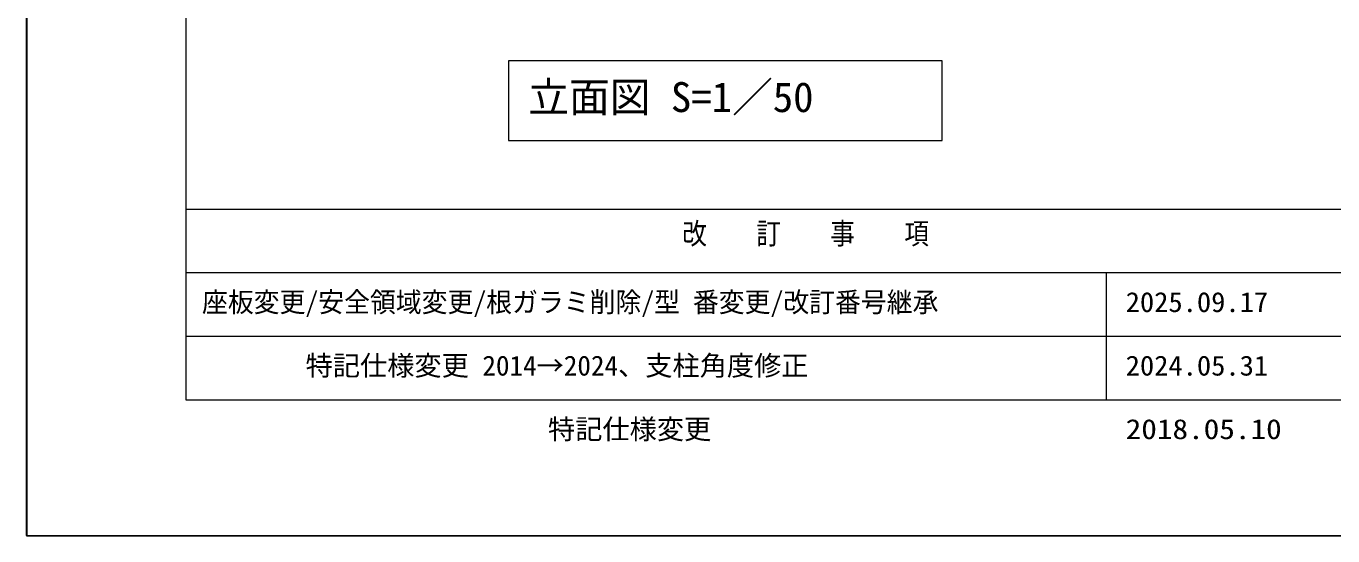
# Model space of a CAD drawing. Units: millimetres, scale not verified, with parts at other scales. Extents: x 0 to 420, y -14 to 311.
# Drawn here: x 0.2 to 144.3, y -14.5 to 41.7 of the extents above; entities that cross this region are included whole.
import ezdxf
from ezdxf.enums import TextEntityAlignment as Align

# ---------------------------------------------------------------- set-up
doc = ezdxf.new("R2010")
doc.units = ezdxf.units.MM
doc.header["$LTSCALE"] = 0.5
for name, color, linetype, lineweight in [('DEFPOINTS_3', 7, 'Continuous', 0), ('LY_2', 7, 'Continuous', 0), ('LY_5', 2, 'Continuous', 18)]:
    doc.layers.add(name, color=color, linetype=linetype, lineweight=lineweight)
doc.layers.add('LY_4', color=7, linetype='Continuous')
doc.styles.add('ＭＳ ゴシック', font='')
doc.styles.get('ＭＳ ゴシック').set_extended_font_data('MS Gothic')

msp = doc.modelspace()

# ---------------------------------------------------------------- linework, layer by layer
at = {"layer": 'DEFPOINTS_3'}
for p, q in [((0.2883, 282.5311), (0.2883, -14.4689)), ((0.2883, -14.4689), (420.2883, -14.4689))]:
    msp.add_line(p, q, dxfattribs=at)
at = {"layer": 'LY_2'}
for p, q in [((17.7883, 267.5311), (17.7883, 0.5311)), ((17.7883, 21.5311), (402.7883, 21.5311)), ((17.7883, 14.5311), (159.2883, 14.5311)), ((119.2883, 14.5311), (119.2883, 0.5311)), ((17.7883, 7.5311), (159.2883, 7.5311)), ((17.7883, 0.5311), (402.7883, 0.5311))]:
    msp.add_line(p, q, dxfattribs=at)
at = {"layer": 'LY_5', "color": 7, "lineweight": 0}
for p, q in [((0.1954, 282.5689), (0.1954, -14.4258)), ((0.1954, -14.4258), (420.3046, -14.4258))]:
    msp.add_line(p, q, dxfattribs=at)
at = {"layer": 'LY_5', "color": 7}
for p, q in [((101.1883, 37.8871), (53.3883, 37.8871)), ((53.3883, 37.8871), (53.3883, 29.0871)), ((101.1883, 29.0871), (101.1883, 37.8871)), ((53.3883, 29.0871), (101.1883, 29.0871))]:
    msp.add_line(p, q, dxfattribs=at)

# ---------------------------------------------------------------- texts
at = {"layer": 'LY_2', "style": 'ＭＳ ゴシック', "width": 0.85}
msp.add_text('改\u3000\u3000訂\u3000\u3000事\u3000\u3000項', height=2.346, dxfattribs=at).set_placement((72.5383, 16.9644), align=Align.BOTTOM_LEFT)
at = {"layer": 'LY_4', "style": 'ＭＳ ゴシック'}
for s, width, p in [('座板変更/安全領域変更/根ガラミ削除/型 番変更/改訂番号継承', 0.95, (19.588, 9.5311)), ('2025.09.17', 1.05, (121.4312, 9.5311)), ('2024.05.31', 1.05, (121.4312, 2.5311)), ('2018.05.10', 1.15, (121.4312, -4.4689))]:
    msp.add_text(s, height=2.199, dxfattribs=dict(at, width=width)).set_placement(p, align=Align.BOTTOM_LEFT)
for s, p in [('特記仕様変更 2014→2024、支柱角度修正', (31.0097, 2.5311)), ('特記仕様変更', (57.7383, -4.4689))]:
    msp.add_text(s, height=2.199, dxfattribs=at).set_placement(p, align=Align.BOTTOM_LEFT)
at = {"layer": 'LY_5', "color": 7, "style": 'ＭＳ ゴシック'}
msp.add_text('立面図 S=1／50', height=3.299, dxfattribs=at).set_placement((55.5459, 31.2371), align=Align.BOTTOM_LEFT)

doc.saveas('drawing.dxf')
